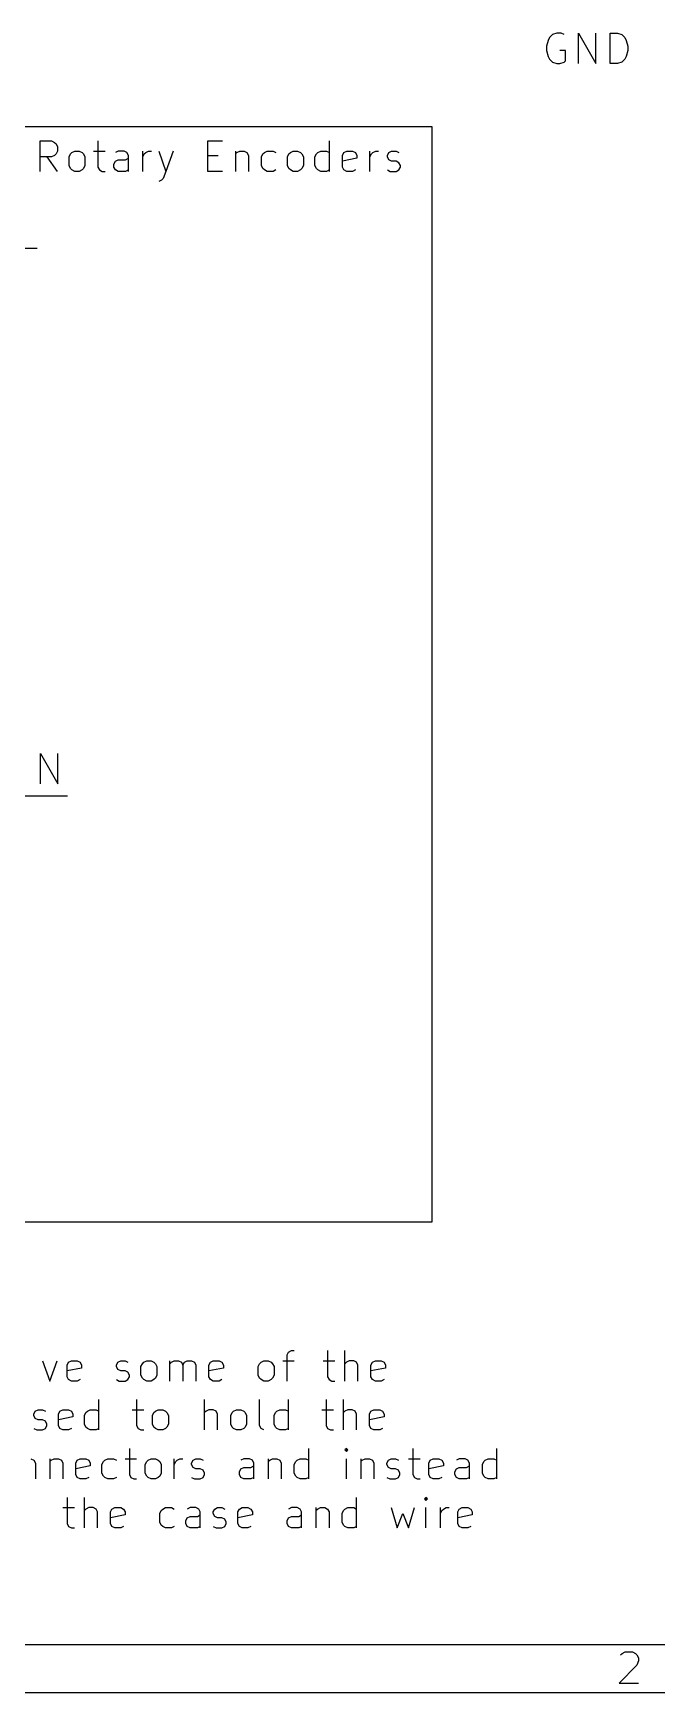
# Model space of a CAD drawing. Extents: x 0.4 to 11.3, y -7.9 to -0.4.
# Drawn here: x 2.393 to 3.42, y -7.874 to -5.146 of the extents above; entities that cross this region are included whole.
import ezdxf

# ---------------------------------------------------------------- set-up
doc = ezdxf.new("R2010")
doc.units = 0
doc.header["$MEASUREMENT"] = 0
for name, color, linetype in [('BLUE3', 171, 'CONTINUOUS'), ('CYAN2', 4, 'CONTINUOUS'), ('GRAY1', 251, 'CONTINUOUS'), ('GREEN3', 91, 'CONTINUOUS'), ('RED2', 1, 'CONTINUOUS')]:
    doc.layers.add(name, color=color, linetype=linetype)

msp = doc.modelspace()

# ---------------------------------------------------------------- linework, layer by layer
at = {"layer": 'BLUE3', "linetype": 'CONTINUOUS'}
for p, q in [((3.05, -5.3), (0.75, -5.3)), ((3.05, -7.1), (3.05, -5.3)), ((2.4048, -5.373), (2.4048, -5.323)), ((2.4048, -5.323), (2.4238, -5.323)), ((2.4238, -5.323), (2.4286, -5.3253)), ((2.4286, -5.3468), (2.4238, -5.3492)), ((2.4286, -5.3253), (2.431, -5.3277)), ((2.431, -5.3444), (2.4286, -5.3468)), ((2.431, -5.3277), (2.4333, -5.3325)), ((2.4333, -5.3396), (2.431, -5.3444)), ((2.4333, -5.3325), (2.4333, -5.3396)), ((2.4524, -5.3492), (2.4548, -5.3444)), ((2.4548, -5.3444), (2.4571, -5.342)), ((2.4571, -5.342), (2.4619, -5.3396)), ((2.4619, -5.3396), (2.4691, -5.3396)), ((2.4691, -5.3396), (2.4738, -5.342)), ((2.4738, -5.342), (2.4762, -5.3444)), ((2.4762, -5.3444), (2.4786, -5.3492)), ((2.4929, -5.3396), (2.5119, -5.3396)), ((2.5, -5.323), (2.5, -5.3658)), ((2.5333, -5.3396), (2.5286, -5.342)), ((2.5429, -5.3396), (2.5333, -5.3396)), ((2.5476, -5.342), (2.5429, -5.3396)), ((2.55, -5.3468), (2.5476, -5.342)), ((2.55, -5.373), (2.55, -5.3468)), ((2.5738, -5.373), (2.5738, -5.3396)), ((2.5738, -5.3492), (2.5762, -5.3444)), ((2.5762, -5.3444), (2.5786, -5.342)), ((2.5786, -5.342), (2.5833, -5.3396)), ((2.5833, -5.3396), (2.5881, -5.3396)), ((2.6, -5.3396), (2.6119, -5.373)), ((2.6238, -5.3396), (2.6119, -5.373)), ((2.6809, -5.373), (2.6809, -5.323)), ((2.6809, -5.323), (2.7048, -5.323)), ((2.6809, -5.3468), (2.6976, -5.3468)), ((2.7262, -5.3396), (2.7262, -5.373)), ((2.7262, -5.3444), (2.7286, -5.342)), ((2.7286, -5.342), (2.7333, -5.3396)), ((2.7333, -5.3396), (2.7405, -5.3396)), ((2.7405, -5.3396), (2.7452, -5.342)), ((2.7452, -5.342), (2.7476, -5.3468)), ((2.7476, -5.3468), (2.7476, -5.373)), ((2.769, -5.3492), (2.7714, -5.3444)), ((2.7714, -5.3444), (2.7738, -5.342)), ((2.7738, -5.342), (2.7786, -5.3396)), ((2.7786, -5.3396), (2.7881, -5.3396)), ((2.7881, -5.3396), (2.7929, -5.342)), ((2.8119, -5.3492), (2.8143, -5.3444)), ((2.8143, -5.3444), (2.8167, -5.342)), ((2.8167, -5.342), (2.8214, -5.3396)), ((2.8214, -5.3396), (2.8286, -5.3396)), ((2.8286, -5.3396), (2.8333, -5.342)), ((2.8333, -5.342), (2.8357, -5.3444)), ((2.8357, -5.3444), (2.8381, -5.3492)), ((2.8571, -5.3492), (2.8595, -5.3444)), ((2.8595, -5.3444), (2.8619, -5.342)), ((2.8619, -5.342), (2.8667, -5.3396)), ((2.8667, -5.3396), (2.8762, -5.3396)), ((2.8762, -5.3396), (2.8809, -5.342)), ((2.8809, -5.373), (2.8809, -5.323)), ((2.9024, -5.3468), (2.9048, -5.342)), ((2.9024, -5.3658), (2.9024, -5.3468)), ((2.9048, -5.342), (2.9095, -5.3396)), ((2.9095, -5.3396), (2.919, -5.3396)), ((2.919, -5.3396), (2.9238, -5.342)), ((2.9238, -5.342), (2.9262, -5.3468)), ((2.9262, -5.3468), (2.9262, -5.3515)), ((2.9476, -5.373), (2.9476, -5.3396)), ((2.9476, -5.3492), (2.95, -5.3444)), ((2.95, -5.3444), (2.9524, -5.342)), ((2.9524, -5.342), (2.9571, -5.3396)), ((2.9571, -5.3396), (2.9619, -5.3396)), ((2.9762, -5.3468), (2.9786, -5.342)), ((2.9762, -5.3492), (2.9762, -5.3468)), ((2.9786, -5.342), (2.9833, -5.3396)), ((2.9833, -5.3396), (2.9905, -5.3396)), ((2.9905, -5.3396), (2.9952, -5.342)), ((2.4238, -5.3492), (2.4048, -5.3492)), ((2.4333, -5.373), (2.4167, -5.3492)), ((2.4524, -5.3634), (2.4524, -5.3492)), ((2.4548, -5.3682), (2.4524, -5.3634)), ((2.4571, -5.3706), (2.4548, -5.3682)), ((2.4619, -5.373), (2.4571, -5.3706)), ((2.4691, -5.373), (2.4619, -5.373)), ((2.4738, -5.3706), (2.4691, -5.373)), ((2.4762, -5.3682), (2.4738, -5.3706)), ((2.4786, -5.3634), (2.4762, -5.3682)), ((2.4786, -5.3492), (2.4786, -5.3634)), ((2.5, -5.3658), (2.5024, -5.3706)), ((2.5024, -5.3706), (2.5071, -5.373)), ((2.5071, -5.373), (2.5119, -5.373)), ((2.5262, -5.3611), (2.5286, -5.3563)), ((2.5262, -5.3658), (2.5262, -5.3611)), ((2.5286, -5.3706), (2.5262, -5.3658)), ((2.5286, -5.3563), (2.5333, -5.3539)), ((2.5333, -5.373), (2.5286, -5.3706)), ((2.5333, -5.3539), (2.5452, -5.3539)), ((2.5452, -5.373), (2.5333, -5.373)), ((2.5452, -5.3539), (2.55, -5.3515)), ((2.55, -5.3706), (2.5452, -5.373)), ((2.6119, -5.373), (2.6071, -5.3849)), ((2.7048, -5.373), (2.6809, -5.373)), ((2.769, -5.3634), (2.769, -5.3492)), ((2.7714, -5.3682), (2.769, -5.3634)), ((2.7738, -5.3706), (2.7714, -5.3682)), ((2.7786, -5.373), (2.7738, -5.3706)), ((2.7881, -5.373), (2.7786, -5.373)), ((2.7929, -5.3706), (2.7881, -5.373)), ((2.8119, -5.3634), (2.8119, -5.3492)), ((2.8143, -5.3682), (2.8119, -5.3634)), ((2.8167, -5.3706), (2.8143, -5.3682)), ((2.8214, -5.373), (2.8167, -5.3706)), ((2.8286, -5.373), (2.8214, -5.373)), ((2.8333, -5.3706), (2.8286, -5.373)), ((2.8357, -5.3682), (2.8333, -5.3706)), ((2.8381, -5.3634), (2.8357, -5.3682)), ((2.8381, -5.3492), (2.8381, -5.3634)), ((2.8571, -5.3634), (2.8571, -5.3492)), ((2.8595, -5.3682), (2.8571, -5.3634)), ((2.8619, -5.3706), (2.8595, -5.3682)), ((2.8667, -5.373), (2.8619, -5.3706)), ((2.8762, -5.373), (2.8667, -5.373)), ((2.8809, -5.3706), (2.8762, -5.373)), ((2.9262, -5.3515), (2.9024, -5.3563)), ((2.9048, -5.3706), (2.9024, -5.3658)), ((2.9095, -5.373), (2.9048, -5.3706)), ((2.919, -5.373), (2.9095, -5.373)), ((2.9238, -5.3706), (2.919, -5.373)), ((2.9786, -5.3539), (2.9762, -5.3492)), ((2.9762, -5.3706), (2.9809, -5.373)), ((2.9833, -5.3563), (2.9786, -5.3539)), ((2.9809, -5.373), (2.9905, -5.373)), ((2.9905, -5.3563), (2.9833, -5.3563)), ((2.9952, -5.3587), (2.9905, -5.3563)), ((2.9905, -5.373), (2.9952, -5.3706)), ((2.9976, -5.3634), (2.9952, -5.3587)), ((2.9952, -5.3706), (2.9976, -5.3658)), ((2.9976, -5.3658), (2.9976, -5.3634)), ((2.6048, -5.3872), (2.6, -5.3896)), ((2.6071, -5.3849), (2.6048, -5.3872)), ((0.75, -7.1), (3.05, -7.1)), ((2.8136, -7.3141), (2.8184, -7.3117)), ((2.8184, -7.3117), (2.8231, -7.3117)), ((2.8779, -7.3117), (2.8779, -7.3546)), ((2.9065, -7.3617), (2.9065, -7.3117)), ((2.4089, -7.3284), (2.4208, -7.3617)), ((2.4208, -7.3617), (2.4327, -7.3284)), ((2.4493, -7.3355), (2.4517, -7.3308)), ((2.4493, -7.3546), (2.4493, -7.3355)), ((2.4517, -7.3308), (2.4565, -7.3284)), ((2.4565, -7.3284), (2.466, -7.3284)), ((2.466, -7.3284), (2.4708, -7.3308)), ((2.4708, -7.3308), (2.4731, -7.3355)), ((2.4731, -7.3355), (2.4731, -7.3403)), ((2.5303, -7.3355), (2.5327, -7.3308)), ((2.5303, -7.3379), (2.5303, -7.3355)), ((2.5327, -7.3427), (2.5303, -7.3379)), ((2.5327, -7.3308), (2.5374, -7.3284)), ((2.5374, -7.3284), (2.5446, -7.3284)), ((2.5446, -7.3284), (2.5493, -7.3308)), ((2.5708, -7.3379), (2.5731, -7.3332)), ((2.5708, -7.3522), (2.5708, -7.3379)), ((2.5731, -7.3332), (2.5755, -7.3308)), ((2.5755, -7.3308), (2.5803, -7.3284)), ((2.5803, -7.3284), (2.5874, -7.3284)), ((2.5874, -7.3284), (2.5922, -7.3308)), ((2.5922, -7.3308), (2.5946, -7.3332)), ((2.5946, -7.3332), (2.597, -7.3379)), ((2.597, -7.3379), (2.597, -7.3522)), ((2.6184, -7.3617), (2.6184, -7.3284)), ((2.6184, -7.3332), (2.6208, -7.3308)), ((2.6208, -7.3308), (2.6255, -7.3284)), ((2.6255, -7.3284), (2.6327, -7.3284)), ((2.6327, -7.3284), (2.6374, -7.3308)), ((2.6374, -7.3308), (2.6398, -7.3355)), ((2.6398, -7.3355), (2.6422, -7.3308)), ((2.6398, -7.3355), (2.6398, -7.3617)), ((2.6422, -7.3308), (2.647, -7.3284)), ((2.647, -7.3284), (2.6541, -7.3284)), ((2.6541, -7.3284), (2.6589, -7.3308)), ((2.6589, -7.3308), (2.6612, -7.3355)), ((2.6612, -7.3355), (2.6612, -7.3617)), ((2.6827, -7.3355), (2.685, -7.3308)), ((2.6827, -7.3546), (2.6827, -7.3355)), ((2.685, -7.3308), (2.6898, -7.3284)), ((2.6898, -7.3284), (2.6993, -7.3284)), ((2.6993, -7.3284), (2.7041, -7.3308)), ((2.7041, -7.3308), (2.7065, -7.3355)), ((2.7065, -7.3355), (2.7065, -7.3403)), ((2.7636, -7.3379), (2.766, -7.3332)), ((2.7636, -7.3522), (2.7636, -7.3379)), ((2.766, -7.3332), (2.7684, -7.3308)), ((2.7684, -7.3308), (2.7731, -7.3284)), ((2.7731, -7.3284), (2.7803, -7.3284)), ((2.7803, -7.3284), (2.785, -7.3308)), ((2.785, -7.3308), (2.7874, -7.3332)), ((2.7874, -7.3332), (2.7898, -7.3379)), ((2.7898, -7.3379), (2.7898, -7.3522)), ((2.8041, -7.3284), (2.8231, -7.3284)), ((2.8112, -7.3189), (2.8136, -7.3141)), ((2.8112, -7.3617), (2.8112, -7.3189)), ((2.8708, -7.3284), (2.8898, -7.3284)), ((2.9089, -7.3308), (2.9065, -7.3332)), ((2.9136, -7.3284), (2.9089, -7.3308)), ((2.9208, -7.3284), (2.9136, -7.3284)), ((2.9255, -7.3308), (2.9208, -7.3284)), ((2.9279, -7.3355), (2.9255, -7.3308)), ((2.9279, -7.3617), (2.9279, -7.3355)), ((2.9493, -7.3355), (2.9517, -7.3308)), ((2.9493, -7.3546), (2.9493, -7.3355)), ((2.9517, -7.3308), (2.9565, -7.3284)), ((2.9565, -7.3284), (2.966, -7.3284)), ((2.966, -7.3284), (2.9708, -7.3308)), ((2.9708, -7.3308), (2.9731, -7.3355)), ((2.9731, -7.3355), (2.9731, -7.3403)), ((2.4731, -7.3403), (2.4493, -7.3451)), ((2.4517, -7.3593), (2.4493, -7.3546)), ((2.4565, -7.3617), (2.4517, -7.3593)), ((2.466, -7.3617), (2.4565, -7.3617)), ((2.4708, -7.3593), (2.466, -7.3617)), ((2.5303, -7.3593), (2.5351, -7.3617)), ((2.5374, -7.3451), (2.5327, -7.3427)), ((2.5351, -7.3617), (2.5446, -7.3617)), ((2.5446, -7.3451), (2.5374, -7.3451)), ((2.5493, -7.3474), (2.5446, -7.3451)), ((2.5446, -7.3617), (2.5493, -7.3593)), ((2.5517, -7.3522), (2.5493, -7.3474)), ((2.5493, -7.3593), (2.5517, -7.3546)), ((2.5517, -7.3546), (2.5517, -7.3522)), ((2.5731, -7.357), (2.5708, -7.3522)), ((2.5755, -7.3593), (2.5731, -7.357)), ((2.5803, -7.3617), (2.5755, -7.3593)), ((2.5874, -7.3617), (2.5803, -7.3617)), ((2.5922, -7.3593), (2.5874, -7.3617)), ((2.5946, -7.357), (2.5922, -7.3593)), ((2.597, -7.3522), (2.5946, -7.357)), ((2.7065, -7.3403), (2.6827, -7.3451)), ((2.685, -7.3593), (2.6827, -7.3546)), ((2.6898, -7.3617), (2.685, -7.3593)), ((2.6993, -7.3617), (2.6898, -7.3617)), ((2.7041, -7.3593), (2.6993, -7.3617)), ((2.766, -7.357), (2.7636, -7.3522)), ((2.7684, -7.3593), (2.766, -7.357)), ((2.7731, -7.3617), (2.7684, -7.3593)), ((2.7803, -7.3617), (2.7731, -7.3617)), ((2.785, -7.3593), (2.7803, -7.3617)), ((2.7874, -7.357), (2.785, -7.3593)), ((2.7898, -7.3522), (2.7874, -7.357)), ((2.8779, -7.3546), (2.8803, -7.3593)), ((2.8803, -7.3593), (2.885, -7.3617)), ((2.885, -7.3617), (2.8898, -7.3617)), ((2.9731, -7.3403), (2.9493, -7.3451)), ((2.9517, -7.3593), (2.9493, -7.3546)), ((2.9565, -7.3617), (2.9517, -7.3593)), ((2.966, -7.3617), (2.9565, -7.3617)), ((2.9708, -7.3593), (2.966, -7.3617)), ((2.5017, -7.4422), (2.5017, -7.3922)), ((2.5636, -7.3922), (2.5636, -7.4351)), ((2.6755, -7.4422), (2.6755, -7.3922)), ((2.766, -7.4351), (2.766, -7.3922)), ((2.8136, -7.4422), (2.8136, -7.3922)), ((2.8755, -7.3922), (2.8755, -7.4351)), ((2.9041, -7.4422), (2.9041, -7.3922)), ((2.3946, -7.416), (2.3969, -7.4113)), ((2.3946, -7.4184), (2.3946, -7.416)), ((2.3969, -7.4232), (2.3946, -7.4184)), ((2.3969, -7.4113), (2.4017, -7.4089)), ((2.4017, -7.4089), (2.4089, -7.4089)), ((2.4089, -7.4089), (2.4136, -7.4113)), ((2.435, -7.416), (2.4374, -7.4113)), ((2.435, -7.4351), (2.435, -7.416)), ((2.4589, -7.4208), (2.435, -7.4256)), ((2.4374, -7.4113), (2.4422, -7.4089)), ((2.4422, -7.4089), (2.4517, -7.4089)), ((2.4517, -7.4089), (2.4565, -7.4113)), ((2.4565, -7.4113), (2.4589, -7.416)), ((2.4589, -7.416), (2.4589, -7.4208)), ((2.4779, -7.4184), (2.4803, -7.4136)), ((2.4779, -7.4327), (2.4779, -7.4184)), ((2.4803, -7.4136), (2.4827, -7.4113)), ((2.4827, -7.4113), (2.4874, -7.4089)), ((2.4874, -7.4089), (2.4969, -7.4089)), ((2.4969, -7.4089), (2.5017, -7.4113)), ((2.5565, -7.4089), (2.5755, -7.4089)), ((2.5898, -7.4184), (2.5922, -7.4136)), ((2.5898, -7.4327), (2.5898, -7.4184)), ((2.5922, -7.4136), (2.5946, -7.4113)), ((2.5946, -7.4113), (2.5993, -7.4089)), ((2.5993, -7.4089), (2.6065, -7.4089)), ((2.6065, -7.4089), (2.6112, -7.4113)), ((2.6112, -7.4113), (2.6136, -7.4136)), ((2.6136, -7.4136), (2.616, -7.4184)), ((2.616, -7.4184), (2.616, -7.4327)), ((2.6779, -7.4113), (2.6755, -7.4136)), ((2.6827, -7.4089), (2.6779, -7.4113)), ((2.6898, -7.4089), (2.6827, -7.4089)), ((2.6946, -7.4113), (2.6898, -7.4089)), ((2.6969, -7.416), (2.6946, -7.4113)), ((2.6969, -7.4422), (2.6969, -7.416)), ((2.7184, -7.4184), (2.7207, -7.4136)), ((2.7184, -7.4327), (2.7184, -7.4184)), ((2.7207, -7.4136), (2.7231, -7.4113)), ((2.7231, -7.4113), (2.7279, -7.4089)), ((2.7279, -7.4089), (2.735, -7.4089)), ((2.735, -7.4089), (2.7398, -7.4113)), ((2.7398, -7.4113), (2.7422, -7.4136)), ((2.7422, -7.4136), (2.7446, -7.4184)), ((2.7446, -7.4184), (2.7446, -7.4327)), ((2.7898, -7.4184), (2.7922, -7.4136)), ((2.7898, -7.4327), (2.7898, -7.4184)), ((2.7922, -7.4136), (2.7946, -7.4113)), ((2.7946, -7.4113), (2.7993, -7.4089)), ((2.7993, -7.4089), (2.8088, -7.4089)), ((2.8088, -7.4089), (2.8136, -7.4113)), ((2.8684, -7.4089), (2.8874, -7.4089)), ((2.9065, -7.4113), (2.9041, -7.4136)), ((2.9112, -7.4089), (2.9065, -7.4113)), ((2.9184, -7.4089), (2.9112, -7.4089)), ((2.9231, -7.4113), (2.9184, -7.4089)), ((2.9255, -7.416), (2.9231, -7.4113)), ((2.9255, -7.4422), (2.9255, -7.416)), ((2.9469, -7.416), (2.9493, -7.4113)), ((2.9469, -7.4351), (2.9469, -7.416)), ((2.9707, -7.4208), (2.9469, -7.4256)), ((2.9493, -7.4113), (2.9541, -7.4089)), ((2.9541, -7.4089), (2.9636, -7.4089)), ((2.9636, -7.4089), (2.9684, -7.4113)), ((2.9684, -7.4113), (2.9707, -7.416)), ((2.9707, -7.416), (2.9707, -7.4208)), ((2.3946, -7.4398), (2.3993, -7.4422)), ((2.4017, -7.4256), (2.3969, -7.4232)), ((2.3993, -7.4422), (2.4089, -7.4422)), ((2.4089, -7.4256), (2.4017, -7.4256)), ((2.4136, -7.4279), (2.4089, -7.4256)), ((2.4089, -7.4422), (2.4136, -7.4398)), ((2.416, -7.4327), (2.4136, -7.4279)), ((2.4136, -7.4398), (2.416, -7.4351)), ((2.416, -7.4351), (2.416, -7.4327)), ((2.4374, -7.4398), (2.435, -7.4351)), ((2.4422, -7.4422), (2.4374, -7.4398)), ((2.4517, -7.4422), (2.4422, -7.4422)), ((2.4565, -7.4398), (2.4517, -7.4422)), ((2.4803, -7.4375), (2.4779, -7.4327)), ((2.4827, -7.4398), (2.4803, -7.4375)), ((2.4874, -7.4422), (2.4827, -7.4398)), ((2.4969, -7.4422), (2.4874, -7.4422)), ((2.5017, -7.4398), (2.4969, -7.4422)), ((2.5636, -7.4351), (2.566, -7.4398)), ((2.566, -7.4398), (2.5708, -7.4422)), ((2.5708, -7.4422), (2.5755, -7.4422)), ((2.5922, -7.4375), (2.5898, -7.4327)), ((2.5946, -7.4398), (2.5922, -7.4375)), ((2.5993, -7.4422), (2.5946, -7.4398)), ((2.6065, -7.4422), (2.5993, -7.4422)), ((2.6112, -7.4398), (2.6065, -7.4422)), ((2.6136, -7.4375), (2.6112, -7.4398)), ((2.616, -7.4327), (2.6136, -7.4375)), ((2.7207, -7.4375), (2.7184, -7.4327)), ((2.7231, -7.4398), (2.7207, -7.4375)), ((2.7279, -7.4422), (2.7231, -7.4398)), ((2.735, -7.4422), (2.7279, -7.4422)), ((2.7398, -7.4398), (2.735, -7.4422)), ((2.7422, -7.4375), (2.7398, -7.4398)), ((2.7446, -7.4327), (2.7422, -7.4375)), ((2.7684, -7.4398), (2.766, -7.4351)), ((2.7731, -7.4422), (2.7684, -7.4398)), ((2.7922, -7.4375), (2.7898, -7.4327)), ((2.7946, -7.4398), (2.7922, -7.4375)), ((2.7993, -7.4422), (2.7946, -7.4398)), ((2.8088, -7.4422), (2.7993, -7.4422)), ((2.8136, -7.4398), (2.8088, -7.4422)), ((2.8755, -7.4351), (2.8779, -7.4398)), ((2.8779, -7.4398), (2.8826, -7.4422)), ((2.8826, -7.4422), (2.8874, -7.4422)), ((2.9493, -7.4398), (2.9469, -7.4351)), ((2.9541, -7.4422), (2.9493, -7.4398)), ((2.9636, -7.4422), (2.9541, -7.4422)), ((2.9684, -7.4398), (2.9636, -7.4422)), ((2.5517, -7.4727), (2.5517, -7.5156)), ((2.8469, -7.5227), (2.8469, -7.4727)), ((2.9089, -7.4727), (2.9065, -7.4751)), ((2.9065, -7.4751), (2.9089, -7.4775)), ((2.9112, -7.4751), (2.9089, -7.4727)), ((2.9089, -7.4727), (2.9089, -7.4775)), ((2.9089, -7.4775), (2.9112, -7.4751)), ((3.0184, -7.4727), (3.0184, -7.5156)), ((3.1565, -7.5227), (3.1565, -7.4727)), ((2.3898, -7.4894), (2.3946, -7.4918)), ((2.3946, -7.4918), (2.397, -7.4965)), ((2.397, -7.4965), (2.397, -7.5227)), ((2.4208, -7.4894), (2.4208, -7.5227)), ((2.4208, -7.4941), (2.4231, -7.4918)), ((2.4231, -7.4918), (2.4279, -7.4894)), ((2.4279, -7.4894), (2.4351, -7.4894)), ((2.4351, -7.4894), (2.4398, -7.4918)), ((2.4398, -7.4918), (2.4422, -7.4965)), ((2.4422, -7.4965), (2.4422, -7.5227)), ((2.4636, -7.4965), (2.466, -7.4918)), ((2.4636, -7.5156), (2.4636, -7.4965)), ((2.4874, -7.5013), (2.4636, -7.5061)), ((2.466, -7.4918), (2.4708, -7.4894)), ((2.4708, -7.4894), (2.4803, -7.4894)), ((2.4803, -7.4894), (2.485, -7.4918)), ((2.485, -7.4918), (2.4874, -7.4965)), ((2.4874, -7.4965), (2.4874, -7.5013)), ((2.5065, -7.4989), (2.5089, -7.4941)), ((2.5065, -7.5132), (2.5065, -7.4989)), ((2.5089, -7.4941), (2.5112, -7.4918)), ((2.5112, -7.4918), (2.516, -7.4894)), ((2.516, -7.4894), (2.5255, -7.4894)), ((2.5255, -7.4894), (2.5303, -7.4918)), ((2.5446, -7.4894), (2.5636, -7.4894)), ((2.5779, -7.4989), (2.5803, -7.4941)), ((2.5779, -7.5132), (2.5779, -7.4989)), ((2.5803, -7.4941), (2.5827, -7.4918)), ((2.5827, -7.4918), (2.5874, -7.4894)), ((2.5874, -7.4894), (2.5946, -7.4894)), ((2.5946, -7.4894), (2.5993, -7.4918)), ((2.5993, -7.4918), (2.6017, -7.4941)), ((2.6017, -7.4941), (2.6041, -7.4989)), ((2.6041, -7.4989), (2.6041, -7.5132)), ((2.6255, -7.5227), (2.6255, -7.4894)), ((2.6255, -7.4989), (2.6279, -7.4941)), ((2.6279, -7.4941), (2.6303, -7.4918)), ((2.6303, -7.4918), (2.635, -7.4894)), ((2.635, -7.4894), (2.6398, -7.4894)), ((2.6541, -7.4965), (2.6565, -7.4918)), ((2.6541, -7.4989), (2.6541, -7.4965)), ((2.6565, -7.5037), (2.6541, -7.4989)), ((2.6565, -7.4918), (2.6612, -7.4894)), ((2.6612, -7.4894), (2.6684, -7.4894)), ((2.6684, -7.4894), (2.6731, -7.4918)), ((2.7398, -7.4894), (2.735, -7.4918)), ((2.7493, -7.4894), (2.7398, -7.4894)), ((2.7541, -7.4918), (2.7493, -7.4894)), ((2.7517, -7.5037), (2.7565, -7.5013)), ((2.7565, -7.4965), (2.7541, -7.4918)), ((2.7565, -7.5227), (2.7565, -7.4965)), ((2.7803, -7.4894), (2.7803, -7.5227)), ((2.7803, -7.4941), (2.7827, -7.4918)), ((2.7827, -7.4918), (2.7874, -7.4894)), ((2.7874, -7.4894), (2.7946, -7.4894)), ((2.7946, -7.4894), (2.7993, -7.4918)), ((2.7993, -7.4918), (2.8017, -7.4965)), ((2.8017, -7.4965), (2.8017, -7.5227)), ((2.8231, -7.4989), (2.8255, -7.4941)), ((2.8231, -7.5132), (2.8231, -7.4989)), ((2.8255, -7.4941), (2.8279, -7.4918)), ((2.8279, -7.4918), (2.8327, -7.4894)), ((2.8327, -7.4894), (2.8422, -7.4894)), ((2.8422, -7.4894), (2.8469, -7.4918)), ((2.9089, -7.5227), (2.9089, -7.4894)), ((2.9327, -7.4894), (2.9327, -7.5227)), ((2.9327, -7.4941), (2.935, -7.4918)), ((2.935, -7.4918), (2.9398, -7.4894)), ((2.9398, -7.4894), (2.9469, -7.4894)), ((2.9469, -7.4894), (2.9517, -7.4918)), ((2.9517, -7.4918), (2.9541, -7.4965)), ((2.9541, -7.4965), (2.9541, -7.5227)), ((2.9755, -7.4965), (2.9779, -7.4918)), ((2.9755, -7.4989), (2.9755, -7.4965)), ((2.9779, -7.5037), (2.9755, -7.4989)), ((2.9779, -7.4918), (2.9827, -7.4894)), ((2.9827, -7.4894), (2.9898, -7.4894)), ((2.9898, -7.4894), (2.9946, -7.4918)), ((3.0112, -7.4894), (3.0303, -7.4894)), ((3.0446, -7.4965), (3.0469, -7.4918)), ((3.0446, -7.5156), (3.0446, -7.4965)), ((3.0684, -7.5013), (3.0446, -7.5061)), ((3.0469, -7.4918), (3.0517, -7.4894)), ((3.0517, -7.4894), (3.0612, -7.4894)), ((3.0612, -7.4894), (3.066, -7.4918)), ((3.066, -7.4918), (3.0684, -7.4965)), ((3.0684, -7.4965), (3.0684, -7.5013)), ((3.0946, -7.4894), (3.0898, -7.4918)), ((3.1041, -7.4894), (3.0946, -7.4894)), ((3.1089, -7.4918), (3.1041, -7.4894)), ((3.1065, -7.5037), (3.1112, -7.5013)), ((3.1112, -7.4965), (3.1089, -7.4918)), ((3.1112, -7.5227), (3.1112, -7.4965)), ((3.1327, -7.4989), (3.135, -7.4941)), ((3.1327, -7.5132), (3.1327, -7.4989)), ((3.135, -7.4941), (3.1374, -7.4918)), ((3.1374, -7.4918), (3.1422, -7.4894)), ((3.1422, -7.4894), (3.1517, -7.4894)), ((3.1517, -7.4894), (3.1565, -7.4918)), ((2.466, -7.5203), (2.4636, -7.5156)), ((2.4708, -7.5227), (2.466, -7.5203)), ((2.4803, -7.5227), (2.4708, -7.5227)), ((2.485, -7.5203), (2.4803, -7.5227)), ((2.5089, -7.518), (2.5065, -7.5132)), ((2.5112, -7.5203), (2.5089, -7.518)), ((2.516, -7.5227), (2.5112, -7.5203)), ((2.5255, -7.5227), (2.516, -7.5227)), ((2.5303, -7.5203), (2.5255, -7.5227)), ((2.5517, -7.5156), (2.5541, -7.5203)), ((2.5541, -7.5203), (2.5589, -7.5227)), ((2.5589, -7.5227), (2.5636, -7.5227)), ((2.5803, -7.518), (2.5779, -7.5132)), ((2.5827, -7.5203), (2.5803, -7.518)), ((2.5874, -7.5227), (2.5827, -7.5203)), ((2.5946, -7.5227), (2.5874, -7.5227)), ((2.5993, -7.5203), (2.5946, -7.5227)), ((2.6017, -7.518), (2.5993, -7.5203)), ((2.6041, -7.5132), (2.6017, -7.518)), ((2.6541, -7.5203), (2.6589, -7.5227)), ((2.6612, -7.5061), (2.6565, -7.5037)), ((2.6589, -7.5227), (2.6684, -7.5227)), ((2.6684, -7.5061), (2.6612, -7.5061)), ((2.6731, -7.5084), (2.6684, -7.5061)), ((2.6684, -7.5227), (2.6731, -7.5203)), ((2.6755, -7.5132), (2.6731, -7.5084)), ((2.6731, -7.5203), (2.6755, -7.5156)), ((2.6755, -7.5156), (2.6755, -7.5132)), ((2.7327, -7.5108), (2.735, -7.5061)), ((2.7327, -7.5156), (2.7327, -7.5108)), ((2.735, -7.5203), (2.7327, -7.5156)), ((2.735, -7.5061), (2.7398, -7.5037)), ((2.7398, -7.5227), (2.735, -7.5203)), ((2.7398, -7.5037), (2.7517, -7.5037)), ((2.7517, -7.5227), (2.7398, -7.5227)), ((2.7565, -7.5203), (2.7517, -7.5227)), ((2.8255, -7.518), (2.8231, -7.5132)), ((2.8279, -7.5203), (2.8255, -7.518)), ((2.8327, -7.5227), (2.8279, -7.5203)), ((2.8422, -7.5227), (2.8327, -7.5227)), ((2.8469, -7.5203), (2.8422, -7.5227)), ((2.9755, -7.5203), (2.9803, -7.5227)), ((2.9827, -7.5061), (2.9779, -7.5037)), ((2.9803, -7.5227), (2.9898, -7.5227)), ((2.9898, -7.5061), (2.9827, -7.5061)), ((2.9946, -7.5084), (2.9898, -7.5061)), ((2.9898, -7.5227), (2.9946, -7.5203)), ((2.9969, -7.5132), (2.9946, -7.5084)), ((2.9946, -7.5203), (2.9969, -7.5156)), ((2.9969, -7.5156), (2.9969, -7.5132)), ((3.0184, -7.5156), (3.0208, -7.5203)), ((3.0208, -7.5203), (3.0255, -7.5227)), ((3.0255, -7.5227), (3.0303, -7.5227)), ((3.0469, -7.5203), (3.0446, -7.5156)), ((3.0517, -7.5227), (3.0469, -7.5203)), ((3.0612, -7.5227), (3.0517, -7.5227)), ((3.066, -7.5203), (3.0612, -7.5227)), ((3.0874, -7.5108), (3.0898, -7.5061)), ((3.0874, -7.5156), (3.0874, -7.5108)), ((3.0898, -7.5203), (3.0874, -7.5156)), ((3.0898, -7.5061), (3.0946, -7.5037)), ((3.0946, -7.5227), (3.0898, -7.5203)), ((3.0946, -7.5037), (3.1065, -7.5037)), ((3.1065, -7.5227), (3.0946, -7.5227)), ((3.1112, -7.5203), (3.1065, -7.5227)), ((3.135, -7.518), (3.1327, -7.5132)), ((3.1374, -7.5203), (3.135, -7.518)), ((3.1422, -7.5227), (3.1374, -7.5203)), ((3.1517, -7.5227), (3.1422, -7.5227)), ((3.1565, -7.5203), (3.1517, -7.5227)), ((2.4493, -7.5532), (2.4493, -7.5961)), ((2.4779, -7.6032), (2.4779, -7.5532)), ((2.9255, -7.6032), (2.9255, -7.5532)), ((3.0398, -7.5532), (3.0374, -7.5556)), ((3.0374, -7.5556), (3.0398, -7.558)), ((3.0422, -7.5556), (3.0398, -7.5532)), ((3.0398, -7.5532), (3.0398, -7.558)), ((3.0398, -7.558), (3.0422, -7.5556)), ((2.4422, -7.5699), (2.4612, -7.5699)), ((2.4803, -7.5723), (2.4779, -7.5746)), ((2.485, -7.5699), (2.4803, -7.5723)), ((2.4922, -7.5699), (2.485, -7.5699)), ((2.4969, -7.5723), (2.4922, -7.5699)), ((2.4993, -7.577), (2.4969, -7.5723)), ((2.4993, -7.6032), (2.4993, -7.577)), ((2.5208, -7.577), (2.5231, -7.5723)), ((2.5208, -7.5961), (2.5208, -7.577)), ((2.5446, -7.5818), (2.5208, -7.5865)), ((2.5231, -7.5723), (2.5279, -7.5699)), ((2.5279, -7.5699), (2.5374, -7.5699)), ((2.5374, -7.5699), (2.5422, -7.5723)), ((2.5422, -7.5723), (2.5446, -7.577)), ((2.5446, -7.577), (2.5446, -7.5818)), ((2.6017, -7.5794), (2.6041, -7.5746)), ((2.6017, -7.5937), (2.6017, -7.5794)), ((2.6041, -7.5746), (2.6065, -7.5723)), ((2.6065, -7.5723), (2.6112, -7.5699)), ((2.6112, -7.5699), (2.6208, -7.5699)), ((2.6208, -7.5699), (2.6255, -7.5723)), ((2.6517, -7.5699), (2.6469, -7.5723)), ((2.6469, -7.5865), (2.6517, -7.5842)), ((2.6612, -7.5699), (2.6517, -7.5699)), ((2.6517, -7.5842), (2.6636, -7.5842)), ((2.666, -7.5723), (2.6612, -7.5699)), ((2.6636, -7.5842), (2.6684, -7.5818)), ((2.6684, -7.577), (2.666, -7.5723)), ((2.6684, -7.6032), (2.6684, -7.577)), ((2.6898, -7.577), (2.6922, -7.5723)), ((2.6898, -7.5794), (2.6898, -7.577)), ((2.6922, -7.5842), (2.6898, -7.5794)), ((2.6922, -7.5723), (2.6969, -7.5699)), ((2.6969, -7.5865), (2.6922, -7.5842)), ((2.6969, -7.5699), (2.7041, -7.5699)), ((2.7041, -7.5699), (2.7089, -7.5723)), ((2.7303, -7.577), (2.7327, -7.5723)), ((2.7303, -7.5961), (2.7303, -7.577)), ((2.7541, -7.5818), (2.7303, -7.5865)), ((2.7327, -7.5723), (2.7374, -7.5699)), ((2.7374, -7.5699), (2.7469, -7.5699)), ((2.7469, -7.5699), (2.7517, -7.5723)), ((2.7517, -7.5723), (2.7541, -7.577)), ((2.7541, -7.577), (2.7541, -7.5818)), ((2.8184, -7.5699), (2.8136, -7.5723)), ((2.8136, -7.5865), (2.8184, -7.5842)), ((2.8279, -7.5699), (2.8184, -7.5699)), ((2.8184, -7.5842), (2.8303, -7.5842)), ((2.8327, -7.5723), (2.8279, -7.5699)), ((2.8303, -7.5842), (2.835, -7.5818)), ((2.835, -7.577), (2.8327, -7.5723)), ((2.835, -7.6032), (2.835, -7.577)), ((2.8588, -7.5699), (2.8588, -7.6032)), ((2.8588, -7.5746), (2.8612, -7.5723)), ((2.8612, -7.5723), (2.866, -7.5699)), ((2.866, -7.5699), (2.8731, -7.5699)), ((2.8731, -7.5699), (2.8779, -7.5723)), ((2.8779, -7.5723), (2.8803, -7.577)), ((2.8803, -7.577), (2.8803, -7.6032)), ((2.9017, -7.5794), (2.9041, -7.5746)), ((2.9017, -7.5937), (2.9017, -7.5794)), ((2.9041, -7.5746), (2.9065, -7.5723)), ((2.9065, -7.5723), (2.9112, -7.5699)), ((2.9112, -7.5699), (2.9208, -7.5699)), ((2.9208, -7.5699), (2.9255, -7.5723)), ((2.9827, -7.5699), (2.9922, -7.6032)), ((2.9922, -7.6032), (3.0017, -7.5794)), ((3.0017, -7.5794), (3.0112, -7.6032)), ((3.0112, -7.6032), (3.0207, -7.5699)), ((3.0398, -7.6032), (3.0398, -7.5699)), ((3.0636, -7.6032), (3.0636, -7.5699)), ((3.0636, -7.5794), (3.066, -7.5746)), ((3.066, -7.5746), (3.0684, -7.5723)), ((3.0684, -7.5723), (3.0731, -7.5699)), ((3.0731, -7.5699), (3.0779, -7.5699)), ((3.0922, -7.577), (3.0946, -7.5723)), ((3.0922, -7.5961), (3.0922, -7.577)), ((3.116, -7.5818), (3.0922, -7.5865)), ((3.0946, -7.5723), (3.0993, -7.5699)), ((3.0993, -7.5699), (3.1088, -7.5699)), ((3.1088, -7.5699), (3.1136, -7.5723)), ((3.1136, -7.5723), (3.116, -7.577)), ((3.116, -7.577), (3.116, -7.5818)), ((2.4493, -7.5961), (2.4517, -7.6008)), ((2.4517, -7.6008), (2.4565, -7.6032)), ((2.4565, -7.6032), (2.4612, -7.6032)), ((2.5231, -7.6008), (2.5208, -7.5961)), ((2.5279, -7.6032), (2.5231, -7.6008)), ((2.5374, -7.6032), (2.5279, -7.6032)), ((2.5422, -7.6008), (2.5374, -7.6032)), ((2.6041, -7.5985), (2.6017, -7.5937)), ((2.6065, -7.6008), (2.6041, -7.5985)), ((2.6112, -7.6032), (2.6065, -7.6008)), ((2.6208, -7.6032), (2.6112, -7.6032)), ((2.6255, -7.6008), (2.6208, -7.6032)), ((2.6446, -7.5913), (2.6469, -7.5865)), ((2.6446, -7.5961), (2.6446, -7.5913)), ((2.6469, -7.6008), (2.6446, -7.5961)), ((2.6517, -7.6032), (2.6469, -7.6008)), ((2.6636, -7.6032), (2.6517, -7.6032)), ((2.6684, -7.6008), (2.6636, -7.6032)), ((2.6898, -7.6008), (2.6946, -7.6032)), ((2.6946, -7.6032), (2.7041, -7.6032)), ((2.7041, -7.5865), (2.6969, -7.5865)), ((2.7089, -7.5889), (2.7041, -7.5865)), ((2.7041, -7.6032), (2.7089, -7.6008)), ((2.7112, -7.5937), (2.7089, -7.5889)), ((2.7089, -7.6008), (2.7112, -7.5961)), ((2.7112, -7.5961), (2.7112, -7.5937)), ((2.7327, -7.6008), (2.7303, -7.5961)), ((2.7374, -7.6032), (2.7327, -7.6008)), ((2.7469, -7.6032), (2.7374, -7.6032)), ((2.7517, -7.6008), (2.7469, -7.6032)), ((2.8112, -7.5913), (2.8136, -7.5865)), ((2.8112, -7.5961), (2.8112, -7.5913)), ((2.8136, -7.6008), (2.8112, -7.5961)), ((2.8184, -7.6032), (2.8136, -7.6008)), ((2.8303, -7.6032), (2.8184, -7.6032)), ((2.835, -7.6008), (2.8303, -7.6032)), ((2.9041, -7.5985), (2.9017, -7.5937)), ((2.9065, -7.6008), (2.9041, -7.5985)), ((2.9112, -7.6032), (2.9065, -7.6008)), ((2.9208, -7.6032), (2.9112, -7.6032)), ((2.9255, -7.6008), (2.9208, -7.6032)), ((3.0946, -7.6008), (3.0922, -7.5961)), ((3.0993, -7.6032), (3.0946, -7.6008)), ((3.1088, -7.6032), (3.0993, -7.6032)), ((3.1136, -7.6008), (3.1088, -7.6032))]:
    msp.add_line(p, q, dxfattribs=at)
at = {"layer": 'CYAN2', "linetype": 'CONTINUOUS'}
for p, q in [((3.2431, -5.1529), (3.2407, -5.1577)), ((3.2479, -5.1482), (3.2431, -5.1529)), ((3.255, -5.1458), (3.2479, -5.1482)), ((3.2621, -5.1458), (3.255, -5.1458)), ((3.2669, -5.1482), (3.2621, -5.1458)), ((3.2907, -5.1958), (3.2907, -5.1458)), ((3.2907, -5.1458), (3.3193, -5.1958)), ((3.3193, -5.1958), (3.3193, -5.1458)), ((3.3431, -5.1958), (3.3431, -5.1458)), ((3.3431, -5.1458), (3.355, -5.1458)), ((3.355, -5.1458), (3.3621, -5.1482)), ((3.3621, -5.1482), (3.3669, -5.1529)), ((3.3669, -5.1529), (3.3693, -5.1577)), ((3.2407, -5.1577), (3.2383, -5.1672)), ((3.2383, -5.1672), (3.2383, -5.1744)), ((3.2383, -5.1744), (3.2407, -5.1839)), ((3.2407, -5.1839), (3.2431, -5.1887)), ((3.2693, -5.1744), (3.2598, -5.1744)), ((3.2693, -5.191), (3.2693, -5.1744)), ((3.3693, -5.1839), (3.3669, -5.1887)), ((3.3693, -5.1577), (3.3717, -5.1672)), ((3.3717, -5.1744), (3.3693, -5.1839)), ((3.3717, -5.1672), (3.3717, -5.1744)), ((3.2431, -5.1887), (3.2479, -5.1934)), ((3.2479, -5.1934), (3.255, -5.1958)), ((3.255, -5.1958), (3.2598, -5.1958)), ((3.2598, -5.1958), (3.2669, -5.1934)), ((3.2669, -5.1934), (3.2693, -5.191)), ((3.355, -5.1958), (3.3431, -5.1958)), ((3.3621, -5.1934), (3.355, -5.1958)), ((3.3669, -5.1887), (3.3621, -5.1934))]:
    msp.add_line(p, q, dxfattribs=at)
at = {"layer": 'GRAY1', "linetype": 'CONTINUOUS'}
for p, q in [((2.4054, -6.3798), (2.4054, -6.3298)), ((2.4054, -6.3298), (2.434, -6.3798)), ((2.434, -6.3798), (2.434, -6.3298))]:
    msp.add_line(p, q, dxfattribs=at)
at = {"layer": 'GREEN3', "linetype": 'CONTINUOUS'}
for p, q in [((2.4, -5.5), (2, -5.5)), ((2.45, -6.4), (2, -6.4))]:
    msp.add_line(p, q, dxfattribs=at)
at = {"layer": 'RED2', "linetype": 'CONTINUOUS'}
for p, q in [((11.2206, -7.7956), (0.4724, -7.7956)), ((3.3869, -7.8291), (3.3576, -7.8583)), ((3.3601, -7.812), (3.3625, -7.8096)), ((3.3625, -7.8096), (3.3674, -7.8071)), ((3.3674, -7.8071), (3.3796, -7.8071)), ((3.3796, -7.8071), (3.3845, -7.8096)), ((3.3845, -7.8096), (3.3869, -7.812)), ((3.3869, -7.812), (3.3893, -7.8169)), ((3.3893, -7.8217), (3.3869, -7.8291)), ((3.3893, -7.8169), (3.3893, -7.8217)), ((11.2993, -7.8743), (0.3937, -7.8743)), ((3.3576, -7.8583), (3.3893, -7.8583))]:
    msp.add_line(p, q, dxfattribs=at)

doc.saveas('drawing.dxf')
